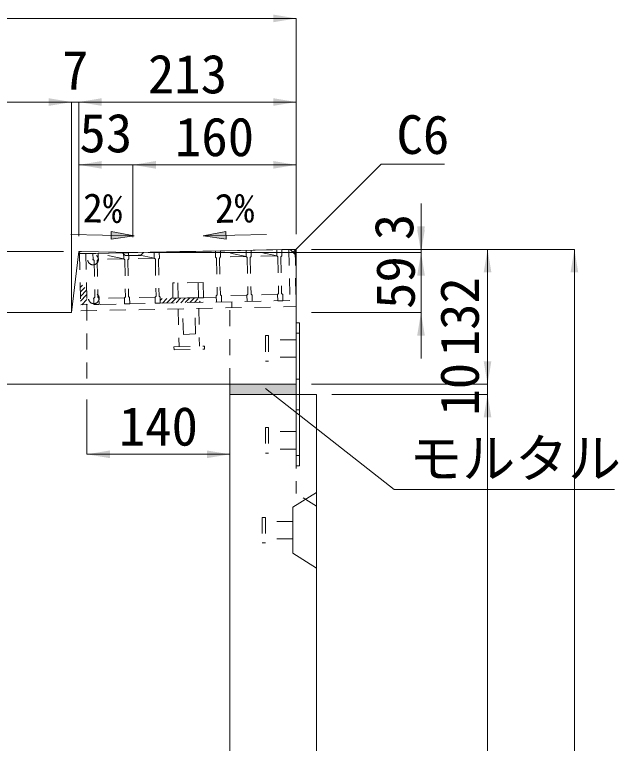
# Model space of a CAD drawing. Units: millimetres at full size; some dimension numbers follow another scale. Extents: x -3301 to 90699, y 107523 to 139162.
# Drawn here: x 19091 to 19683, y 114462 to 115175 of the extents above; entities that cross this region are included whole.
import ezdxf
from ezdxf.enums import TextEntityAlignment as Align

# ---------------------------------------------------------------- set-up
doc = ezdxf.new("R2010")
doc.units = ezdxf.units.MM
doc.header["$LTSCALE"] = 21
doc.header["$PDMODE"] = 32
doc.header["$PDSIZE"] = 10.5
doc.linetypes.add('USER1', pattern=[1.35, 0.75, -0.6])
for name, color, linetype, lineweight in [('0_2', 7, 'USER1', 9), ('寸法線', 7, 'Continuous', 9), ('引出線', 4, 'Continuous', 9), ('本体', 2, 'Continuous', 9), ('補助線', 8, 'Continuous', 13), ('ｲﾝｻｰﾄ', 3, 'USER1', 5), ('ｸﾞﾚｰﾁﾝｸﾞ', 7, 'USER1', 9)]:
    doc.layers.add(name, color=color, linetype=linetype, lineweight=lineweight)
doc.layers.add('ﾊｯﾁﾝｸﾞ', color=8, linetype='Continuous')
doc.styles.add('ＭＳ ゴシック', font='')
doc.styles.get('ＭＳ ゴシック').set_extended_font_data('MS Gothic')

# ---------------------------------------------------------------- blocks, each defined once
blk = doc.blocks.new('filled_arrow')
at = {"color": 0, "linetype": 'Continuous', "lineweight": -2}
blk.add_solid([(7.5, 1.25), (0, 0), (7.5, -1.25)], dxfattribs=at)

msp = doc.modelspace()

# ---------------------------------------------------------------- hatches: boundary and pattern name
at = {"layer": '引出線'}
for points in [[(19186.08, 114962.87), (19185.93, 114955.37), (19208.5, 114958.67)], [(19298.53, 114962.87), (19298.68, 114955.37), (19276.11, 114958.67)]]:
    msp.add_hatch(color=7, dxfattribs=at).paths.add_polyline_path(points)
at = {"layer": 'ｸﾞﾚｰﾁﾝｸﾞ'}
h = msp.add_hatch(dxfattribs=at)
h.set_pattern_fill('USER', color=256, style=0, pattern_type=2)
h.set_pattern_definition([(46.14576, (18631.14, 114563.59), (-2.28951, 2.19972), [75, -60])])
h.paths.add_polyline_path([(19155.2, 114941.13), (19161.2, 114941.25), (19162.2, 114891.26), (19156.2, 114891.14)])
h = msp.add_hatch(dxfattribs=at)
h.set_pattern_fill('USER', color=256, style=0, pattern_type=2)
h.set_pattern_definition([(46.14576, (18728.12, 114565.53), (-2.28951, 2.19972), [75, -60])])
h.paths.add_polyline_path([(19234.19, 114892.7), (19234.1, 114897.2), (19269.59, 114897.91), (19284.59, 114898.21), (19289.09, 114898.3), (19289.18, 114893.8), (19269.68, 114893.41)])
at = {"layer": 'ﾊｯﾁﾝｸﾞ'}
msp.add_hatch(color=256, dxfattribs=at).paths.add_polyline_path([(19302.31, 114813.37), (19302.31, 114803.37), (19367.31, 114803.37), (19367.31, 114813.37)])

# ---------------------------------------------------------------- linework, layer by layer
at = {"layer": '0_2'}
for p, q in [((19370.51, 114863.37), (19367.31, 114863.37)), ((19370.51, 114818.37), (19367.31, 114818.37)), ((19370.51, 114788.37), (19367.31, 114788.37)), ((19370.51, 114743.37), (19367.31, 114743.37))]:
    msp.add_line(p, q, dxfattribs=at)
at = {"layer": '0_2', "linetype": 'Continuous', "lineweight": 13}
msp.add_line((19302.31, 114803.37), (19302.31, 114813.37), dxfattribs=at)
at = {"layer": '0_2', "linetype": 'Continuous'}
msp.add_lwpolyline([(19367.31, 114733.37), (19367.31, 114873.37), (19370.51, 114873.37), (19370.51, 114733.37)], close=True, dxfattribs=at)
at = {"layer": '寸法線'}
for p, q in [((18937.31, 115171.46), (19367.31, 115171.46)), ((19367.31, 114960.37), (19367.31, 115171.46)), ((18937.31, 115089.58), (19147.31, 115089.58)), ((19102.31, 115089.58), (19199.33, 115089.58)), ((19147.31, 114898.37), (19147.31, 115089.58)), ((19147.31, 114898.37), (19147.31, 115089.58)), ((19154.33, 114958.37), (19154.33, 115089.58)), ((19154.33, 115089.58), (19367.31, 115089.58)), ((19154.33, 114958.37), (19154.33, 115089.58)), ((19367.31, 114960.37), (19367.31, 115089.58)), ((19154.33, 115028.07), (19252.31, 115028.07)), ((19154.33, 114958.37), (19154.33, 115028.07)), ((19207.31, 114957.17), (19207.31, 115028.07)), ((19207.31, 115028.07), (19367.31, 115028.07)), ((19207.31, 114957.17), (19207.31, 115028.07)), ((19367.31, 114960.37), (19367.31, 115028.07)), ((19489.54, 114897.17), (19489.54, 114990.37)), ((19489.54, 114838.37), (19489.54, 114987.17)), ((19139.33, 114943.37), (18647.2, 114943.37)), ((19382.31, 114945.37), (19554.68, 114945.37)), ((19382.31, 114945.37), (19639.77, 114945.37)), ((19382.31, 114945.37), (19489.54, 114945.37)), ((19554.68, 114945.37), (19554.68, 114813.37)), ((19639.77, 114945.37), (19639.77, 113653.37)), ((19222.31, 114942.17), (19489.54, 114942.17)), ((19222.31, 114942.17), (19489.54, 114942.17)), ((19382.31, 114883.37), (19489.54, 114883.37)), ((19554.68, 114758.37), (19554.68, 114858.37)), ((19382.31, 114813.37), (19554.68, 114813.37)), ((19382.31, 114813.37), (19554.68, 114813.37)), ((19402.31, 114803.37), (19554.68, 114803.37)), ((19402.31, 114803.37), (19554.68, 114803.37)), ((19554.68, 113653.37), (19554.68, 114803.37)), ((19162.31, 114798.37), (19162.31, 114744.68)), ((19302.31, 114798.37), (19302.31, 114744.68)), ((19162.31, 114744.68), (19302.31, 114744.68))]:
    msp.add_line(p, q, dxfattribs=at)
at = {"layer": '引出線', "color": 7}
for p, q in [((19146.4, 114959.91), (19208.5, 114958.67)), ((19338.22, 114959.91), (19276.11, 114958.67))]:
    msp.add_line(p, q, dxfattribs=at)
at = {"layer": '引出線'}
for points in [[(19364.31, 114942.45), (19450.55, 115028.69), (19512.66, 115028.69)], [(19337.22, 114809.05), (19463.15, 114710.37), (19678.97, 114710.37)]]:
    msp.add_lwpolyline(points, dxfattribs=at)
at = {"layer": '引出線', "color": 7, "lineweight": 13}
for points in [[(19186.08, 114962.87), (19185.93, 114955.37), (19208.5, 114958.67)], [(19298.53, 114962.87), (19298.68, 114955.37), (19276.11, 114958.67)]]:
    msp.add_lwpolyline(points, close=True, dxfattribs=at)
at = {"layer": '本体', "lineweight": 20}
for p, q in [((19157.06, 114943.31), (19207.31, 114942.17)), ((19207.31, 114942.17), (19361.31, 114945.25)), ((19367.31, 114939.37), (19361.31, 114945.25)), ((19154.01, 114940.66), (19147.31, 114883.37)), ((19367.31, 114939.37), (19367.31, 114813.37)), ((18943.31, 114883.37), (19147.31, 114883.37)), ((19367.31, 114813.37), (18937.31, 114813.37)), ((19302.31, 114803.37), (19302.31, 114373.9)), ((19387.31, 114803.37), (19302.31, 114803.37)), ((19387.31, 114803.37), (19387.31, 113653.37))]:
    msp.add_line(p, q, dxfattribs=at)
at = {"layer": '本体', "linetype": 'USER1'}
for p, q in [((19196.99, 114942.38), (19199.81, 114939.33)), ((19199.81, 114939.33), (19214.81, 114939.33)), ((19217.62, 114942.38), (19214.81, 114939.33)), ((19302.31, 114813.37), (19302.31, 114894.2)), ((19162.2, 114891.4), (19162.31, 114813.37)), ((19367.31, 114803.37), (19367.31, 114706.37)), ((19387.31, 114693.87), (19367.31, 114706.37))]:
    msp.add_line(p, q, dxfattribs=at)
at = {"layer": '本体'}
for p, q in [((19387.31, 114707.36), (19364.11, 114692.87)), ((19364.11, 114692.87), (19364.11, 114647.87)), ((19387.31, 114633.36), (19364.11, 114647.87))]:
    msp.add_line(p, q, dxfattribs=at)
at = {"layer": '本体', "lineweight": 20}
msp.add_arc((19156.99, 114940.31), 3, 88.70243, 173.33014, dxfattribs=at)
at = {"layer": '補助線'}
for p, q in [((19147.31, 114883.37), (19147.31, 114943.37)), ((19367.31, 114939.37), (19367.31, 114945.37))]:
    msp.add_line(p, q, dxfattribs=at)
at = {"layer": '補助線', "lineweight": 20}
for p, q in [((19154.33, 114943.37), (19154.01, 114940.66)), ((19154.33, 114943.37), (19157.06, 114943.31)), ((19361.31, 114945.25), (19367.31, 114945.37))]:
    msp.add_line(p, q, dxfattribs=at)
at = {"layer": 'ｲﾝｻｰﾄ'}
for p, q in [((19340.31, 114860.87), (19337.31, 114860.87)), ((19337.31, 114860.87), (19337.31, 114835.87)), ((19340.31, 114860.87), (19340.31, 114835.87)), ((19367.31, 114856.87), (19340.31, 114856.87)), ((19367.31, 114856.87), (19367.31, 114839.87)), ((19367.31, 114839.87), (19340.31, 114839.87)), ((19340.31, 114835.87), (19337.31, 114835.87)), ((19337.31, 114770.87), (19337.31, 114745.87)), ((19340.31, 114770.87), (19337.31, 114770.87)), ((19340.31, 114770.87), (19340.31, 114745.87)), ((19367.31, 114766.87), (19340.31, 114766.87)), ((19340.31, 114745.87), (19337.31, 114745.87)), ((19367.31, 114749.87), (19340.31, 114749.87)), ((19334.1, 114682.87), (19334.1, 114657.87)), ((19337.11, 114682.87), (19334.1, 114682.87)), ((19337.11, 114682.87), (19337.11, 114657.87)), ((19364.11, 114678.87), (19337.11, 114678.87)), ((19337.11, 114657.87), (19334.1, 114657.87)), ((19364.11, 114661.87), (19337.11, 114661.87))]:
    msp.add_line(p, q, dxfattribs=at)
at = {"layer": 'ｸﾞﾚｰﾁﾝｸﾞ'}
for p, q in [((19155.2, 114941.13), (19366.16, 114945.35)), ((19168.2, 114941.39), (19353.17, 114945.09)), ((19288.18, 114943.79), (19288.3, 114937.79)), ((19288.18, 114943.79), (19288.3, 114937.79)), ((19288.18, 114943.79), (19288.3, 114937.79)), ((19293.18, 114943.89), (19293.3, 114937.89)), ((19293.18, 114943.89), (19293.3, 114937.89)), ((19293.18, 114943.89), (19293.3, 114937.89)), ((19318.29, 114938.39), (19293.18, 114943.89)), ((19318.17, 114944.39), (19318.29, 114938.39)), ((19318.17, 114944.39), (19318.29, 114938.39)), ((19318.17, 114944.39), (19318.29, 114938.39)), ((19323.17, 114944.49), (19323.29, 114938.49)), ((19323.17, 114944.49), (19323.29, 114938.49)), ((19323.17, 114944.49), (19323.29, 114938.49)), ((19348.29, 114938.99), (19323.17, 114944.49)), ((19353.17, 114945.09), (19348.17, 114944.99)), ((19353.17, 114945.09), (19348.17, 114944.99)), ((19353.17, 114945.09), (19348.17, 114944.99)), ((19348.17, 114944.99), (19348.29, 114938.99)), ((19348.17, 114944.99), (19348.29, 114938.99)), ((19348.17, 114944.99), (19348.29, 114938.99)), ((19353.17, 114945.09), (19353.29, 114939.09)), ((19353.17, 114945.09), (19353.29, 114939.09)), ((19353.17, 114945.09), (19353.29, 114939.09)), ((19360.16, 114945.23), (19361.16, 114895.24)), ((19366.16, 114945.35), (19367.28, 114889.36)), ((19155.2, 114941.13), (19156.32, 114885.14)), ((19161.2, 114941.25), (19162.2, 114891.26)), ((19173.2, 114941.49), (19168.2, 114941.39)), ((19173.2, 114941.49), (19168.2, 114941.39)), ((19173.2, 114941.49), (19168.2, 114941.39)), ((19168.32, 114935.39), (19168.2, 114941.39)), ((19168.2, 114941.39), (19168.32, 114935.39)), ((19168.2, 114941.39), (19168.32, 114935.39)), ((19168.2, 114941.39), (19168.32, 114935.39)), ((19168.2, 114941.39), (19168.32, 114935.39)), ((19168.2, 114941.39), (19168.32, 114935.39)), ((19168.2, 114941.39), (19168.32, 114935.39)), ((19198.32, 114935.99), (19173.2, 114941.49)), ((19173.2, 114941.49), (19173.32, 114935.49)), ((19173.2, 114941.49), (19173.32, 114935.49)), ((19173.2, 114941.49), (19173.32, 114935.49)), ((19203.2, 114942.09), (19198.2, 114941.99)), ((19203.2, 114942.09), (19198.2, 114941.99)), ((19203.2, 114942.09), (19198.2, 114941.99)), ((19198.2, 114941.99), (19198.32, 114935.99)), ((19198.2, 114941.99), (19198.32, 114935.99)), ((19198.2, 114941.99), (19198.32, 114935.99)), ((19228.31, 114936.59), (19203.2, 114942.09)), ((19203.2, 114942.09), (19203.32, 114936.09)), ((19203.2, 114942.09), (19203.32, 114936.09)), ((19203.2, 114942.09), (19203.32, 114936.09)), ((19228.31, 114936.59), (19203.32, 114936.09)), ((19233.19, 114942.69), (19228.19, 114942.59)), ((19233.19, 114942.69), (19228.19, 114942.59)), ((19233.19, 114942.69), (19228.19, 114942.59)), ((19228.19, 114942.59), (19228.31, 114936.59)), ((19228.19, 114942.59), (19228.31, 114936.59)), ((19228.19, 114942.59), (19228.31, 114936.59)), ((19228.31, 114936.59), (19229.33, 114935.61)), ((19228.31, 114936.59), (19229.33, 114935.61)), ((19228.31, 114936.59), (19229.33, 114935.61)), ((19233.31, 114936.69), (19232.33, 114935.67)), ((19233.31, 114936.69), (19232.33, 114935.67)), ((19233.31, 114936.69), (19232.33, 114935.67)), ((19233.19, 114942.69), (19233.31, 114936.69)), ((19233.19, 114942.69), (19233.31, 114936.69)), ((19233.19, 114942.69), (19233.31, 114936.69)), ((19288.3, 114937.79), (19289.32, 114936.81)), ((19288.3, 114937.79), (19289.32, 114936.81)), ((19288.3, 114937.79), (19289.32, 114936.81)), ((19289.32, 114936.81), (19290.04, 114900.82)), ((19289.32, 114936.81), (19290.04, 114900.82)), ((19289.32, 114936.81), (19290.04, 114900.82)), ((19293.3, 114937.89), (19292.32, 114936.87)), ((19293.3, 114937.89), (19292.32, 114936.87)), ((19293.3, 114937.89), (19292.32, 114936.87)), ((19292.32, 114936.87), (19293.04, 114900.88)), ((19292.32, 114936.87), (19293.04, 114900.88)), ((19292.32, 114936.87), (19293.04, 114900.88)), ((19318.29, 114938.39), (19293.3, 114937.89)), ((19318.29, 114938.39), (19319.31, 114937.41)), ((19318.29, 114938.39), (19319.31, 114937.41)), ((19318.29, 114938.39), (19319.31, 114937.41)), ((19319.31, 114937.41), (19320.03, 114901.42)), ((19319.31, 114937.41), (19320.03, 114901.42)), ((19319.31, 114937.41), (19320.03, 114901.42)), ((19323.29, 114938.49), (19322.31, 114937.47)), ((19323.29, 114938.49), (19322.31, 114937.47)), ((19323.29, 114938.49), (19322.31, 114937.47)), ((19322.31, 114937.47), (19323.03, 114901.48)), ((19322.31, 114937.47), (19323.03, 114901.48)), ((19322.31, 114937.47), (19323.03, 114901.48)), ((19348.29, 114938.99), (19323.29, 114938.49)), ((19348.29, 114938.99), (19349.31, 114938.01)), ((19348.29, 114938.99), (19349.31, 114938.01)), ((19348.29, 114938.99), (19349.31, 114938.01)), ((19349.31, 114938.01), (19350.03, 114902.02)), ((19349.31, 114938.01), (19350.03, 114902.02)), ((19349.31, 114938.01), (19350.03, 114902.02)), ((19353.29, 114939.09), (19352.31, 114938.07)), ((19353.29, 114939.09), (19352.31, 114938.07)), ((19353.29, 114939.09), (19352.31, 114938.07)), ((19352.31, 114938.07), (19353.03, 114902.08)), ((19352.31, 114938.07), (19353.03, 114902.08)), ((19352.31, 114938.07), (19353.03, 114902.08)), ((19168.32, 114935.39), (19169.34, 114934.41)), ((19168.32, 114935.39), (19169.34, 114934.41)), ((19168.32, 114935.39), (19169.34, 114934.41)), ((19169.34, 114934.41), (19170.06, 114898.42)), ((19169.34, 114934.41), (19170.06, 114898.42)), ((19169.34, 114934.41), (19170.06, 114898.42)), ((19173.32, 114935.49), (19172.34, 114934.47)), ((19173.32, 114935.49), (19172.34, 114934.47)), ((19173.32, 114935.49), (19172.34, 114934.47)), ((19172.34, 114934.47), (19173.06, 114898.48)), ((19172.34, 114934.47), (19173.06, 114898.48)), ((19172.34, 114934.47), (19173.06, 114898.48)), ((19198.32, 114935.99), (19173.32, 114935.49)), ((19198.32, 114935.99), (19199.34, 114935.01)), ((19198.32, 114935.99), (19199.34, 114935.01)), ((19198.32, 114935.99), (19199.34, 114935.01)), ((19199.34, 114935.01), (19200.06, 114899.02)), ((19199.34, 114935.01), (19200.06, 114899.02)), ((19199.34, 114935.01), (19200.06, 114899.02)), ((19203.32, 114936.09), (19202.34, 114935.07)), ((19203.32, 114936.09), (19202.34, 114935.07)), ((19203.32, 114936.09), (19202.34, 114935.07)), ((19202.34, 114935.07), (19203.06, 114899.08)), ((19202.34, 114935.07), (19203.06, 114899.08)), ((19202.34, 114935.07), (19203.06, 114899.08)), ((19229.33, 114935.61), (19230.05, 114899.62)), ((19229.33, 114935.61), (19230.05, 114899.62)), ((19229.33, 114935.61), (19230.05, 114899.62)), ((19232.33, 114935.67), (19233.05, 114899.68)), ((19232.33, 114935.67), (19233.05, 114899.68)), ((19232.33, 114935.67), (19233.05, 114899.68)), ((19276.29, 114913.04), (19246.3, 114912.44)), ((19246.3, 114912.44), (19246.6, 114897.45)), ((19251.3, 114912.54), (19251.6, 114897.55)), ((19271.29, 114912.94), (19271.59, 114897.95)), ((19276.29, 114913.04), (19276.59, 114898.05)), ((19289.06, 114899.8), (19290.04, 114900.82)), ((19289.06, 114899.8), (19290.04, 114900.82)), ((19289.06, 114899.8), (19290.04, 114900.82)), ((19294.06, 114899.9), (19293.04, 114900.88)), ((19294.06, 114899.9), (19293.04, 114900.88)), ((19294.06, 114899.9), (19293.04, 114900.88)), ((19319.05, 114900.4), (19320.03, 114901.42)), ((19319.05, 114900.4), (19320.03, 114901.42)), ((19319.05, 114900.4), (19320.03, 114901.42)), ((19324.05, 114900.5), (19323.03, 114901.48)), ((19324.05, 114900.5), (19323.03, 114901.48)), ((19324.05, 114900.5), (19323.03, 114901.48)), ((19349.05, 114901), (19324.05, 114900.5)), ((19324.17, 114894.5), (19324.05, 114900.5)), ((19324.17, 114894.5), (19324.05, 114900.5)), ((19324.17, 114894.5), (19324.05, 114900.5)), ((19349.05, 114901), (19350.03, 114902.02)), ((19349.05, 114901), (19350.03, 114902.02)), ((19349.05, 114901), (19350.03, 114902.02)), ((19349.17, 114895), (19349.05, 114901)), ((19349.17, 114895), (19349.05, 114901)), ((19349.17, 114895), (19349.05, 114901)), ((19354.05, 114901.1), (19353.03, 114902.08)), ((19354.05, 114901.1), (19353.03, 114902.08)), ((19354.05, 114901.1), (19353.03, 114902.08)), ((19354.17, 114895.1), (19354.05, 114901.1)), ((19354.17, 114895.1), (19354.05, 114901.1)), ((19354.17, 114895.1), (19354.05, 114901.1)), ((19361.16, 114895.24), (19156.2, 114891.14)), ((19169.08, 114897.4), (19170.06, 114898.42)), ((19169.08, 114897.4), (19170.06, 114898.42)), ((19169.08, 114897.4), (19170.06, 114898.42)), ((19169.2, 114891.4), (19169.08, 114897.4)), ((19169.2, 114891.4), (19169.08, 114897.4)), ((19169.2, 114891.4), (19169.08, 114897.4)), ((19169.2, 114891.4), (19169.08, 114897.4)), ((19169.2, 114891.4), (19169.08, 114897.4)), ((19169.2, 114891.4), (19169.08, 114897.4)), ((19174.08, 114897.5), (19173.06, 114898.48)), ((19174.08, 114897.5), (19173.06, 114898.48)), ((19174.08, 114897.5), (19173.06, 114898.48)), ((19199.08, 114898), (19174.08, 114897.5)), ((19174.2, 114891.5), (19174.08, 114897.5)), ((19174.2, 114891.5), (19174.08, 114897.5)), ((19174.2, 114891.5), (19174.08, 114897.5)), ((19199.08, 114898), (19200.06, 114899.02)), ((19199.08, 114898), (19200.06, 114899.02)), ((19199.08, 114898), (19200.06, 114899.02)), ((19199.2, 114892), (19199.08, 114898)), ((19199.2, 114892), (19199.08, 114898)), ((19199.2, 114892), (19199.08, 114898)), ((19204.08, 114898.1), (19203.06, 114899.08)), ((19204.08, 114898.1), (19203.06, 114899.08)), ((19204.08, 114898.1), (19203.06, 114899.08)), ((19229.07, 114898.6), (19204.08, 114898.1)), ((19204.2, 114892.1), (19204.08, 114898.1)), ((19204.2, 114892.1), (19204.08, 114898.1)), ((19204.2, 114892.1), (19204.08, 114898.1)), ((19229.07, 114898.6), (19230.05, 114899.62)), ((19229.07, 114898.6), (19230.05, 114899.62)), ((19229.07, 114898.6), (19230.05, 114899.62)), ((19229.19, 114892.6), (19229.07, 114898.6)), ((19229.19, 114892.6), (19229.07, 114898.6)), ((19229.19, 114892.6), (19229.07, 114898.6)), ((19234.07, 114898.7), (19233.05, 114899.68)), ((19234.07, 114898.7), (19233.05, 114899.68)), ((19234.07, 114898.7), (19233.05, 114899.68)), ((19234.19, 114892.7), (19234.07, 114898.7)), ((19234.19, 114892.7), (19234.07, 114898.7)), ((19234.19, 114892.7), (19234.07, 114898.7)), ((19289.09, 114898.3), (19234.1, 114897.2)), ((19276.59, 114898.05), (19246.6, 114897.45)), ((19289.18, 114893.8), (19289.06, 114899.8)), ((19289.18, 114893.8), (19289.06, 114899.8)), ((19289.18, 114893.8), (19289.06, 114899.8)), ((19294.18, 114893.9), (19289.18, 114893.8)), ((19294.18, 114893.9), (19289.18, 114893.8)), ((19294.18, 114893.9), (19289.18, 114893.8)), ((19319.05, 114900.4), (19294.06, 114899.9)), ((19294.18, 114893.9), (19294.06, 114899.9)), ((19294.18, 114893.9), (19294.06, 114899.9)), ((19294.18, 114893.9), (19294.06, 114899.9)), ((19304.18, 114894.1), (19304.3, 114888.1)), ((19319.17, 114894.4), (19319.05, 114900.4)), ((19319.17, 114894.4), (19319.05, 114900.4)), ((19319.17, 114894.4), (19319.05, 114900.4)), ((19324.17, 114894.5), (19319.17, 114894.4)), ((19324.17, 114894.5), (19319.17, 114894.4)), ((19324.17, 114894.5), (19319.17, 114894.4)), ((19354.17, 114895.1), (19349.17, 114895)), ((19354.17, 114895.1), (19349.17, 114895)), ((19354.17, 114895.1), (19349.17, 114895)), ((19367.28, 114889.36), (19367.18, 114894.36)), ((19156.32, 114885.14), (19367.28, 114889.36)), ((19174.2, 114891.5), (19169.2, 114891.4)), ((19174.2, 114891.5), (19169.2, 114891.4)), ((19174.2, 114891.5), (19169.2, 114891.4)), ((19204.2, 114892.1), (19199.2, 114892)), ((19204.2, 114892.1), (19199.2, 114892)), ((19204.2, 114892.1), (19199.2, 114892)), ((19234.19, 114892.7), (19229.19, 114892.6)), ((19234.19, 114892.7), (19229.19, 114892.6)), ((19234.19, 114892.7), (19229.19, 114892.6)), ((19251.81, 114887.05), (19252.55, 114850.06)), ((19256.81, 114862.03), (19255.81, 114887.01)), ((19268.8, 114862.51), (19267.8, 114887.49)), ((19271.8, 114887.45), (19272.54, 114850.46)), ((19268.8, 114862.51), (19256.81, 114862.03)), ((19247.55, 114849.96), (19277.54, 114850.56)), ((19277.6, 114847.56), (19277.54, 114850.56)), ((19247.61, 114846.96), (19247.55, 114849.96)), ((19247.61, 114846.96), (19277.6, 114847.56))]:
    msp.add_line(p, q, dxfattribs=at)
for p in [(19168.32, 114935.39), (19169.08, 114897.4)]:
    msp.add_point(p, dxfattribs=at)

# ---------------------------------------------------------------- block references
at = {"layer": '寸法線', "xscale": 3, "yscale": 3}
for p, rotation in [((19367.31, 115171.46), 180), ((19147.31, 115089.58), 180), ((19147.31, 115089.58), 180), ((19367.31, 115089.58), 180), ((19367.31, 115028.07), 180), ((19489.54, 114945.37), 90), ((19489.54, 114942.17), 90), ((19554.68, 114945.37), 270), ((19639.77, 114945.37), 270), ((19489.54, 114942.17), 270), ((19489.54, 114883.37), 270), ((19554.68, 114813.37), 90), ((19554.68, 114813.37), 90), ((19554.68, 114803.37), 270), ((19554.68, 114803.37), 270), ((19302.31, 114744.68), 180)]:
    msp.add_blockref('filled_arrow', p, dxfattribs=dict(at, rotation=rotation))
for p in [(19154.33, 115089.58), (19154.33, 115089.58), (19154.33, 115028.07), (19207.31, 115028.07), (19207.31, 115028.07), (19162.31, 114744.68)]:
    msp.add_blockref('filled_arrow', p, dxfattribs=at)
at = {"layer": '引出線', "xscale": 0.075, "yscale": 0.075}
for p, rotation in [((19364.31, 114942.45), 45), ((19337.22, 114809.05), 321.9)]:
    msp.add_blockref('filled_arrow', p, dxfattribs=dict(at, rotation=rotation))

# ---------------------------------------------------------------- texts
at = {"layer": '寸法線', "style": 'ＭＳ ゴシック'}
for s, p in [('7', (19150.82, 115120.83)), ('213', (19260.82, 115117.08)), ('53', (19180.82, 115059.32)), ('160', (19287.31, 115055.57)), ('140', (19232.31, 114772.18))]:
    msp.add_text(s, height=37.98, dxfattribs=at).set_placement(p, align=Align.MIDDLE_CENTER)
for s, height, rotation, p in [('2%', 28.48, 359, (19177.73, 114985.79)), ('2%', 28.48, 1, (19306.89, 114985.79)), ('3', 37.98, 90, (19463, 114967.25)), ('59', 37.98, 90, (19464.42, 114912.84)), ('132', 37.98, 90, (19527.18, 114879.37)), ('10', 37.98, 90, (19527.18, 114808.37))]:
    msp.add_text(s, height=height, rotation=rotation, dxfattribs=at).set_placement(p, align=Align.MIDDLE_CENTER)
at = {"layer": '引出線', "style": 'ＭＳ ゴシック'}
for s, p in [('C6', (19465.55, 115076.69)), ('モルタル', (19478.15, 114759.79))]:
    msp.add_text(s, height=37.98, dxfattribs=at).set_placement(p, align=Align.TOP_LEFT)

doc.saveas('drawing.dxf')
